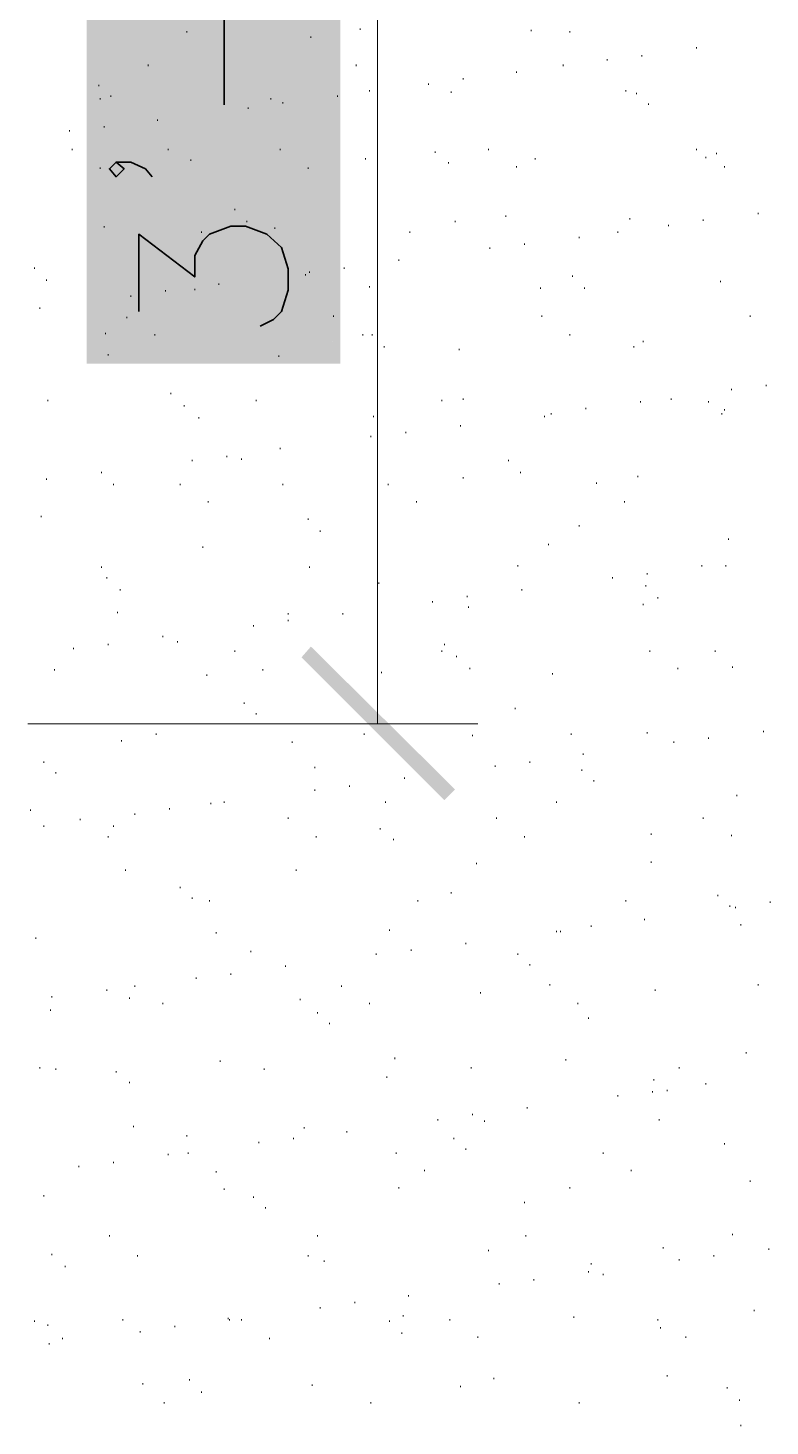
# Model space of a CAD drawing. Header units: inches. Extents: x 5 to 516, y -193 to 129.
# Drawn here: x 36.242 to 38.095, y -51.643 to -48.151 of the extents above; entities that cross this region are included whole.
import ezdxf

# ---------------------------------------------------------------- set-up
doc = ezdxf.new("R2010")
doc.units = ezdxf.units.IN
doc.header["$MEASUREMENT"] = 0
doc.layers.add('PDF4_Geometry', color=7, linetype='Continuous')
doc.layers.add('PDF4_Solid Fills', color=7, linetype='Continuous')

msp = doc.modelspace()

# ---------------------------------------------------------------- hatches: boundary and pattern name
at = {"layer": 'PDF4_Solid Fills', "transparency": 33554559}
msp.add_hatch(color=256, dxfattribs=at).paths.add_polyline_path([(37.3087494, -50.0529798), (36.9487518, -49.6963142), (36.9254185, -49.7229809), (37.2820827, -50.0796465)])

# ---------------------------------------------------------------- linework, layer by layer
at = {"layer": 'PDF4_Geometry', "lineweight": 15}
for points in [[(37.1154185, -49.5129782), (37.1154185, -46.3863113)], [(36.6387474, -48.1629821), (36.6387474, -48.1596455)], [(36.9487519, -48.1763149), (36.9487519, -48.1729783)], [(37.0720835, -48.1563157), (37.0720835, -48.1529791)], [(37.4987532, -48.1596455), (37.4987532, -48.1563157)], [(37.5954193, -48.1629821), (37.5954193, -48.1596455)], [(37.7754188, -48.2229797), (37.7754188, -48.2196499)], [(37.9120833, -48.2029805), (37.9120833, -48.1996507)], [(36.5420813, -48.2463154), (36.5420813, -48.2429789)], [(37.0620874, -48.2463154), (37.0620874, -48.2429789)], [(37.57875, -48.2463154), (37.57875, -48.2429789)], [(37.6887489, -48.2329827), (37.6887489, -48.2296461)], [(37.2420868, -48.2929802), (37.2420868, -48.2896504)], [(37.3287499, -48.2796474), (37.3287499, -48.2763108)], [(37.4620847, -48.262978), (37.4620847, -48.2596483)], [(36.4187496, -48.2963168), (36.4187496, -48.2929802)], [(36.4487518, -48.3229824), (36.4487518, -48.3196458)], [(37.0154158, -48.3229824), (37.0154158, -48.3196458)], [(37.0954193, -48.3096496), (37.0954193, -48.306313)], [(37.2987478, -48.3129794), (37.2987478, -48.3096496)], [(37.7354205, -48.3096496), (37.7354205, -48.306313)], [(37.762086, -48.316316), (37.762086, -48.3129794)], [(36.4220862, -48.3296488), (36.4220862, -48.3263122)], [(36.7920813, -48.3529778), (36.7920813, -48.349648)], [(36.8487491, -48.3296488), (36.8487491, -48.3263122)], [(36.8787513, -48.339645), (36.8787513, -48.3363152)], [(37.7920814, -48.3429816), (37.7920814, -48.339645)], [(36.5654171, -48.3829799), (36.5654171, -48.3796502)], [(36.3454192, -48.4096456), (36.3454192, -48.4063157)], [(36.4320824, -48.3996493), (36.4320824, -48.3963128)], [(36.3520856, -48.4563171), (36.3520856, -48.4529805)], [(36.5920827, -48.4563171), (36.5920827, -48.4529805)], [(36.8720849, -48.4563171), (36.8720849, -48.4529805)], [(37.2587494, -48.4629835), (37.2587494, -48.4596469)], [(37.3920841, -48.4563171), (37.3920841, -48.4529805)], [(37.9120833, -48.4563171), (37.9120833, -48.4529805)], [(37.9620847, -48.4663133), (37.9620847, -48.4629835)], [(36.6487504, -48.4829827), (36.6487504, -48.4796461)], [(37.0854163, -48.4796461), (37.0854163, -48.4763163)], [(37.2920814, -48.4896491), (37.2920814, -48.4863125)], [(37.4620847, -48.4996453), (37.4620847, -48.4963155)], [(37.5087495, -48.4796461), (37.5087495, -48.4763163)], [(37.9354191, -48.4763163), (37.9354191, -48.4729797)], [(37.9820839, -48.4996453), (37.9820839, -48.4963155)], [(36.4220862, -48.5029819), (36.4220862, -48.4996453)], [(36.9420854, -48.5029819), (36.9420854, -48.4996453)], [(36.7587494, -48.6063144), (36.7587494, -48.6029778)], [(36.7887516, -48.6363166), (36.7887516, -48.63298)], [(37.3087508, -48.6363166), (37.3087508, -48.63298)], [(37.4354191, -48.6229838), (37.4354191, -48.6196472)], [(37.7454166, -48.6296502), (37.7454166, -48.6263136)], [(37.9287527, -48.63298), (37.9287527, -48.6296502)], [(38.0654172, -48.6163174), (38.0654172, -48.6129808)], [(36.4320824, -48.6496494), (36.4320824, -48.6463128)], [(36.6754161, -48.6629821), (36.6754161, -48.6596456)], [(36.8587521, -48.6529792), (36.8587521, -48.6496494)], [(37.1954153, -48.6629821), (37.1954153, -48.6596456)], [(37.6187484, -48.676315), (37.6187484, -48.6729784)], [(37.7154145, -48.6629821), (37.7154145, -48.6596456)], [(37.8420828, -48.6463128), (37.8420828, -48.642983)], [(37.3954207, -48.7029805), (37.3954207, -48.6996507)], [(37.4820838, -48.6929775), (37.4820838, -48.6896477)], [(37.1687496, -48.7329827), (37.1687496, -48.7296461)], [(36.2587494, -48.7529819), (36.2587494, -48.7496453)], [(36.935419, -48.7696445), (36.935419, -48.7663147)], [(36.9454152, -48.7629781), (36.9454152, -48.7596483)], [(37.0320852, -48.7529819), (37.0320852, -48.7496453)], [(37.6020857, -48.7729811), (37.6020857, -48.7696445)], [(36.2887515, -48.7829841), (36.2887515, -48.7796475)], [(36.5854163, -48.8096496), (36.5854163, -48.806313)], [(36.6587534, -48.806313), (36.6587534, -48.8029833)], [(36.718751, -48.7929803), (36.718751, -48.7896505)], [(37.0954193, -48.7996466), (37.0954193, -48.7963169)], [(37.5220822, -48.8029833), (37.5220822, -48.7996466)], [(37.6320811, -48.8029833), (37.6320811, -48.7996466)], [(37.9720809, -48.7863139), (37.9720809, -48.7829841)], [(36.4987532, -48.8229824), (36.4987532, -48.8196459)], [(36.2720821, -48.8529778), (36.2720821, -48.849648)], [(36.4887501, -48.8763136), (36.4887501, -48.8729838)], [(37.0054196, -48.8729838), (37.0054196, -48.8696472)], [(37.5254188, -48.8729838), (37.5254188, -48.8696472)], [(38.0454181, -48.8729838), (38.0454181, -48.8696472)], [(36.435419, -48.916312), (36.435419, -48.9129822)], [(36.5587507, -48.9196486), (36.5587507, -48.916312)], [(37.0787499, -48.9196486), (37.0787499, -48.916312)], [(37.1020857, -48.9196486), (37.1020857, -48.916312)], [(37.5954193, -48.9196486), (37.5954193, -48.916312)], [(37.1320811, -48.9496508), (37.1320811, -48.9463142)], [(37.3187538, -48.9563172), (37.3187538, -48.9529805)], [(37.7554196, -48.9496508), (37.7554196, -48.9463142)], [(37.7787486, -48.9363112), (37.7787486, -48.9329814)], [(36.4420854, -48.9696499), (36.4420854, -48.9663133)], [(36.8687483, -48.9729797), (36.8687483, -48.9696499)], [(37.9987533, -49.0563131), (37.9987533, -49.0529833)], [(38.0854164, -49.0463169), (38.0854164, -49.0429803)], [(36.2920813, -49.0829787), (36.2920813, -49.0796488)], [(36.5987491, -49.0663161), (36.5987491, -49.0629795)], [(36.8120873, -49.0829787), (36.8120873, -49.0796488)], [(37.2754188, -49.0829787), (37.2754188, -49.0796488)], [(37.3287499, -49.0796488), (37.3287499, -49.0763123)], [(37.7720823, -49.0863153), (37.7720823, -49.0829787)], [(37.8487492, -49.0796488), (37.8487492, -49.0763123)], [(37.9420855, -49.0863153), (37.9420855, -49.0829787)], [(36.632081, -49.0963114), (36.632081, -49.0929817)], [(36.6687496, -49.1263136), (36.6687496, -49.1229838)], [(37.1054155, -49.1229838), (37.1054155, -49.1196472)], [(37.5320852, -49.1229838), (37.5320852, -49.1196472)], [(37.5487478, -49.1163174), (37.5487478, -49.1129808)], [(37.6354177, -49.1029778), (37.6354177, -49.0996481)], [(37.9754175, -49.1163174), (37.9754175, -49.1129808)], [(37.9820839, -49.1063144), (37.9820839, -49.1029778)], [(37.185419, -49.1629822), (37.185419, -49.1596456)], [(37.3220835, -49.1463128), (37.3220835, -49.142983)], [(37.0987491, -49.1729784), (37.0987491, -49.1696486)], [(36.6520871, -49.2329827), (36.6520871, -49.2296462)], [(36.7387502, -49.2229797), (36.7387502, -49.21965)], [(36.7754187, -49.2296462), (36.7754187, -49.2263163)], [(36.8720849, -49.2029806), (36.8720849, -49.1996508)], [(37.4420854, -49.2329827), (37.4420854, -49.2296462)], [(36.425416, -49.2629781), (36.425416, -49.2596483)], [(37.4720808, -49.2629781), (37.4720808, -49.2596483)], [(36.2887515, -49.2796475), (36.2887515, -49.2763109)], [(36.4554182, -49.2929803), (36.4554182, -49.2896505)], [(36.6220849, -49.2929803), (36.6220849, -49.2896505)], [(36.8787513, -49.2929803), (36.8787513, -49.2896505)], [(37.1420841, -49.2929803), (37.1420841, -49.2896505)], [(37.3287499, -49.2763109), (37.3287499, -49.2729811)], [(37.6620833, -49.2896505), (37.6620833, -49.2863139)], [(37.7654159, -49.2729811), (37.7654159, -49.2696445)], [(36.6920854, -49.3363153), (36.6920854, -49.3329787)], [(37.2120847, -49.3363153), (37.2120847, -49.3329787)], [(37.7320839, -49.3363153), (37.7320839, -49.3329787)], [(36.2754187, -49.3729839), (36.2754187, -49.3696472)], [(36.9420854, -49.3796502), (36.9420854, -49.3763136)], [(36.9720808, -49.4096456), (36.9720808, -49.4063158)], [(37.6187484, -49.3963129), (37.6187484, -49.392983)], [(37.1154185, -49.4429776), (37.1154185, -49.4396478)], [(37.5420814, -49.4429776), (37.5420814, -49.4396478)], [(37.9920869, -49.4296448), (37.9920869, -49.426315)], [(36.6787526, -49.4496508), (36.6787526, -49.4463142)], [(36.425416, -49.4996454), (36.425416, -49.4963155)], [(36.9454152, -49.4996454), (36.9454152, -49.4963155)], [(37.4654144, -49.4963155), (37.4654144, -49.492979)], [(37.9254162, -49.4963155), (37.9254162, -49.492979)], [(37.9854205, -49.4963155), (37.9854205, -49.492979)], [(36.4387488, -49.5263109), (36.4387488, -49.5229811)], [(37.1154185, -49.8896465), (37.1154185, -49.5129798)], [(37.1187483, -49.5396505), (37.1187483, -49.5363139)], [(37.7020817, -49.5263109), (37.7020817, -49.5229811)], [(37.785415, -49.5463169), (37.785415, -49.5429803)], [(37.7887516, -49.5163148), (37.7887516, -49.5129781)], [(36.4720808, -49.5563131), (36.4720808, -49.5529833)], [(37.3387529, -49.5729825), (37.3387529, -49.5696459)], [(37.4754175, -49.5563131), (37.4754175, -49.5529833)], [(37.8154172, -49.5763123), (37.8154172, -49.5729825)], [(36.4654144, -49.6129809), (36.4654144, -49.6096443)], [(36.8920841, -49.6163175), (36.8920841, -49.6129809)], [(37.0287486, -49.6163175), (37.0287486, -49.6129809)], [(37.252083, -49.5863153), (37.252083, -49.5829787)], [(37.3420828, -49.5996481), (37.3420828, -49.5963115)], [(37.7787486, -49.5929817), (37.7787486, -49.5896451)], [(36.8054141, -49.6463129), (36.8054141, -49.642983)], [(36.8920841, -49.63298), (36.8920841, -49.6296503)], [(36.5787499, -49.6729784), (36.5787499, -49.6696487)], [(36.6154185, -49.6863112), (36.6154185, -49.6829814)], [(36.3554155, -49.7029806), (36.3554155, -49.6996508)], [(36.4420854, -49.6929776), (36.4420854, -49.6896478)], [(36.7587494, -49.709647), (36.7587494, -49.7063172)], [(37.2754188, -49.709647), (37.2754188, -49.7063172)], [(37.2820852, -49.6929776), (37.2820852, -49.6896478)], [(37.3120874, -49.7229798), (37.3120874, -49.71965)], [(37.795418, -49.709647), (37.795418, -49.7063172)], [(37.9587481, -49.709647), (37.9587481, -49.7063172)], [(36.3087507, -49.7563118), (36.3087507, -49.752982)], [(36.8287499, -49.7563118), (36.8287499, -49.752982)], [(37.3454193, -49.752982), (37.3454193, -49.7496454)], [(37.8654186, -49.752982), (37.8654186, -49.7496454)], [(38.002083, -49.7496454), (38.002083, -49.7463156)], [(36.6887488, -49.7696446), (36.6887488, -49.7663148)], [(37.1254147, -49.7629782), (37.1254147, -49.7596484)], [(37.5520844, -49.7663148), (37.5520844, -49.7629782)], [(36.7820852, -49.8396451), (36.7820852, -49.8363153)], [(37.4587481, -49.8529779), (37.4587481, -49.8496481)], [(36.2420867, -49.8896465), (37.3654201, -49.8896465)], [(36.8120873, -49.8663175), (36.8120873, -49.8629809)], [(36.4754174, -49.9329815), (36.4754174, -49.9296448)], [(36.5620873, -49.9163121), (36.5620873, -49.9129822)], [(37.0820865, -49.9163121), (37.0820865, -49.9129822)], [(37.3520857, -49.9196487), (37.3520857, -49.9163121)], [(37.5987492, -49.9163121), (37.5987492, -49.9129822)], [(37.7887516, -49.9129822), (37.7887516, -49.9096457)], [(37.9420855, -49.9263151), (37.9420855, -49.9229785)], [(38.07875, -49.9096457), (38.07875, -49.9063158)], [(36.9020871, -49.9363112), (36.9020871, -49.9329815)], [(37.6287514, -49.9663134), (37.6287514, -49.9629836)], [(37.8554156, -49.9363112), (37.8554156, -49.9329815)], [(36.2820851, -49.9863126), (36.2820851, -49.9829828)], [(36.958748, -49.9996454), (36.958748, -49.9963156)], [(37.4087535, -49.9963156), (37.4087535, -49.992979)], [(37.4954166, -49.9863126), (37.4954166, -49.9829828)], [(36.3120873, -50.0129782), (36.3120873, -50.0096484)], [(37.1820825, -50.026311), (37.1820825, -50.0229812)], [(37.6254147, -50.0063118), (37.6254147, -50.002982)], [(37.6554169, -50.0329842), (37.6554169, -50.0296476)], [(36.958748, -50.0563131), (36.958748, -50.0529834)], [(37.045418, -50.046317), (37.045418, -50.0429804)], [(38.012086, -50.069646), (38.012086, -50.0663161)], [(36.2487531, -50.1063145), (36.2487531, -50.1029779)], [(36.5954193, -50.1029779), (36.5954193, -50.0996481)], [(36.6987518, -50.0896451), (36.6987518, -50.0863154)], [(36.7320838, -50.0863154), (36.7320838, -50.0829787)], [(37.1354177, -50.0863154), (37.1354177, -50.0829787)], [(37.5620874, -50.0863154), (37.5620874, -50.0829787)], [(36.3720849, -50.1296503), (36.3720849, -50.1263137)], [(36.5087494, -50.1163175), (36.5087494, -50.1129809)], [(36.8920841, -50.1263137), (36.8920841, -50.1229839)], [(37.4120833, -50.1263137), (37.4120833, -50.1229839)], [(37.9287527, -50.1263137), (37.9287527, -50.1229839)], [(36.2820851, -50.1463129), (36.2820851, -50.1429831)], [(36.4420854, -50.1729785), (36.4420854, -50.1696487)], [(36.4554182, -50.1463129), (36.4554182, -50.1429831)], [(36.9620846, -50.1729785), (36.9620846, -50.1696487)], [(37.1220849, -50.1529793), (37.1220849, -50.1496495)], [(37.4820838, -50.1729785), (37.4820838, -50.1696487)], [(37.7987478, -50.1663121), (37.7987478, -50.1629823)], [(37.9987533, -50.1696487), (37.9987533, -50.1663121)], [(37.1554169, -50.1796449), (37.1554169, -50.1763151)], [(37.3620819, -50.2396492), (37.3620819, -50.2363126)], [(37.7987478, -50.2363126), (37.7987478, -50.2329828)], [(36.4854204, -50.2563118), (36.4854204, -50.252982)], [(36.9120832, -50.2563118), (36.9120832, -50.252982)], [(36.6220849, -50.2996468), (36.6220849, -50.296317)], [(37.2987478, -50.3129796), (37.2987478, -50.3096498)], [(36.6520871, -50.3263124), (36.6520871, -50.3229825)], [(36.6954152, -50.3329788), (36.6954152, -50.3296489)], [(37.2154144, -50.3329788), (37.2154144, -50.3296489)], [(37.7354205, -50.3329788), (37.7354205, -50.3296489)], [(37.9654145, -50.319646), (37.9654145, -50.3163162)], [(37.9954167, -50.3463115), (37.9954167, -50.3429818)], [(38.0087495, -50.3496482), (38.0087495, -50.3463115)], [(38.0954194, -50.3363154), (38.0954194, -50.3329788)], [(37.7820853, -50.3796503), (37.7820853, -50.3763137)], [(36.7120846, -50.4129823), (36.7120846, -50.4096457)], [(37.1454207, -50.4063159), (37.1454207, -50.4029793)], [(37.5620874, -50.4096457), (37.5620874, -50.4063159)], [(37.5720836, -50.4096457), (37.5720836, -50.4063159)], [(37.6487505, -50.3963129), (37.6487505, -50.3929831)], [(38.0220823, -50.3929831), (38.0220823, -50.3896465)], [(36.2620859, -50.4263151), (36.2620859, -50.4229785)], [(37.1987519, -50.4563173), (37.1987519, -50.4529807)], [(37.3354163, -50.4396479), (37.3354163, -50.4363113)], [(36.7987477, -50.4596471), (36.7987477, -50.4563173)], [(37.1120819, -50.4663134), (37.1120819, -50.4629837)], [(37.4654144, -50.4663134), (37.4654144, -50.4629837)], [(36.6620832, -50.526311), (36.6620832, -50.5229812)], [(36.7487532, -50.5163148), (36.7487532, -50.5129782)], [(36.8854177, -50.4963156), (36.8854177, -50.4929791)], [(37.4954166, -50.4929791), (37.4954166, -50.4896492)], [(36.4387488, -50.5563132), (36.4387488, -50.5529834)], [(36.5087494, -50.546317), (36.5087494, -50.5429804)], [(37.0254187, -50.546317), (37.0254187, -50.5429804)], [(37.545418, -50.5429804), (37.545418, -50.5396506)], [(37.8087508, -50.5563132), (37.8087508, -50.5529834)], [(38.0654172, -50.5429804), (38.0654172, -50.5396506)], [(36.3020843, -50.5729826), (36.3020843, -50.569646)], [(36.4954165, -50.5763124), (36.4954165, -50.5729826)], [(36.5787499, -50.5896452), (36.5787499, -50.5863154)], [(36.9220862, -50.579649), (36.9220862, -50.5763124)], [(37.0954193, -50.5896452), (37.0954193, -50.5863154)], [(37.3720849, -50.5629796), (37.3720849, -50.5596498)], [(37.6154186, -50.5896452), (37.6154186, -50.5863154)], [(36.2987477, -50.6063146), (36.2987477, -50.602978)], [(36.9654144, -50.612981), (36.9654144, -50.6096443)], [(37.6420841, -50.6263137), (37.6420841, -50.622984)], [(36.9954166, -50.6396465), (36.9954166, -50.6363167)], [(36.7220808, -50.7329829), (36.7220808, -50.7296463)], [(37.1587535, -50.7263165), (37.1587535, -50.7229799)], [(37.5854163, -50.7296463), (37.5854163, -50.7263165)], [(38.0354151, -50.7129837), (38.0354151, -50.7096471)], [(36.2720821, -50.7496455), (36.2720821, -50.7463156)], [(36.3120873, -50.7529821), (36.3120873, -50.7496455)], [(36.4620846, -50.7596485), (36.4620846, -50.7563119)], [(36.8320865, -50.7529821), (36.8320865, -50.7496455)], [(37.3487492, -50.7496455), (37.3487492, -50.7463156)], [(37.8687484, -50.7496455), (37.8687484, -50.7463156)], [(36.4954165, -50.786314), (36.4954165, -50.7829842)], [(37.1387475, -50.7729812), (37.1387475, -50.7696446)], [(37.8054142, -50.7796476), (37.8054142, -50.776311)], [(37.838753, -50.8063132), (37.838753, -50.8029834)], [(37.9354191, -50.7896506), (37.9354191, -50.786314)], [(37.7154145, -50.819646), (37.7154145, -50.8163162)], [(37.8020844, -50.8096498), (37.8020844, -50.8063132)], [(37.3520857, -50.8663176), (37.3520857, -50.862981)], [(37.4887502, -50.8496482), (37.4887502, -50.8463116)], [(36.5054195, -50.896313), (36.5054195, -50.8929831)], [(36.9320825, -50.8996495), (36.9320825, -50.896313)], [(37.0387516, -50.9096458), (37.0387516, -50.9063159)], [(37.2654158, -50.8796504), (37.2654158, -50.8763138)], [(37.3820811, -50.8829801), (37.3820811, -50.8796504)], [(37.8187538, -50.8796504), (37.8187538, -50.8763138)], [(36.6387474, -50.9196488), (36.6387474, -50.9163121)], [(36.8187537, -50.9363113), (36.8187537, -50.9329815)], [(36.9054168, -50.9263151), (36.9054168, -50.9229785)], [(37.3054142, -50.9263151), (37.3054142, -50.9229785)], [(37.9820839, -50.9396479), (37.9820839, -50.9363113)], [(36.5920827, -50.9663135), (36.5920827, -50.9629837)], [(36.6420841, -50.9629837), (36.6420841, -50.9596471)], [(37.1620833, -50.9629837), (37.1620833, -50.9596471)], [(37.3354163, -50.9529807), (37.3354163, -50.9496509)], [(37.6787527, -50.9629837), (37.6787527, -50.9596471)], [(36.3687483, -50.9963157), (36.3687483, -50.9929791)], [(36.4554182, -50.9863127), (36.4554182, -50.9829829)], [(36.7120846, -51.0096485), (36.7120846, -51.0063119)], [(37.2320838, -51.0063119), (37.2320838, -51.0029821)], [(37.7487533, -51.0063119), (37.7487533, -51.0029821)], [(37.1687496, -51.0496468), (37.1687496, -51.046317)], [(37.5954193, -51.0496468), (37.5954193, -51.046317)], [(38.0454181, -51.0329843), (38.0454181, -51.0296477)], [(36.2820851, -51.069646), (36.2820851, -51.0663162)], [(36.7320838, -51.0529834), (36.7320838, -51.0496468)], [(36.8054141, -51.0729826), (36.8054141, -51.069646)], [(37.4820838, -51.0863154), (37.4820838, -51.0829788)], [(36.8354163, -51.0996482), (36.8354163, -51.0963116)], [(36.4454152, -51.1696488), (36.4454152, -51.1663122)], [(36.9654144, -51.1696488), (36.9654144, -51.1663122)], [(37.4854205, -51.1696488), (37.4854205, -51.1663122)], [(38.002083, -51.1663122), (38.002083, -51.1629823)], [(36.3020843, -51.2163135), (36.3020843, -51.2129837)], [(36.5154158, -51.2196501), (36.5154158, -51.2163135)], [(36.9420854, -51.2196501), (36.9420854, -51.2163135)], [(37.3920841, -51.2063173), (37.3920841, -51.2029807)], [(37.82875, -51.1996509), (37.82875, -51.1963143)], [(37.9554183, -51.2196501), (37.9554183, -51.2163135)], [(38.0920828, -51.2029807), (38.0920828, -51.1996509)], [(36.3354162, -51.2463157), (36.3354162, -51.2429791)], [(36.9820838, -51.2329829), (36.9820838, -51.2296463)], [(37.6420841, -51.2596485), (37.6420841, -51.2563119)], [(37.6487505, -51.2396493), (37.6487505, -51.2363127)], [(37.8687484, -51.2296463), (37.8687484, -51.2263165)], [(37.4187497, -51.2896507), (37.4187497, -51.2863141)], [(37.5054196, -51.2796477), (37.5054196, -51.2763111)], [(37.6787527, -51.2663149), (37.6787527, -51.2629783)], [(37.1920854, -51.3196461), (37.1920854, -51.3163162)], [(36.9720808, -51.3496482), (36.9720808, -51.3463116)], [(37.0587508, -51.3363155), (37.0587508, -51.3329788)], [(38.0554142, -51.3563146), (38.0554142, -51.352978)], [(36.2587494, -51.3829802), (36.2587494, -51.3796504)], [(36.2920813, -51.3929832), (36.2920813, -51.3896466)], [(36.478754, -51.3796504), (36.478754, -51.3763138)], [(36.608752, -51.396313), (36.608752, -51.3929832)], [(36.7420868, -51.3763138), (36.7420868, -51.372984)], [(36.7454166, -51.3796504), (36.7454166, -51.3763138)], [(36.7754187, -51.3796504), (36.7754187, -51.3763138)], [(37.1454207, -51.3829802), (37.1454207, -51.3796504)], [(37.1787526, -51.3696474), (37.1787526, -51.3663176)], [(37.295418, -51.3796504), (37.295418, -51.3763138)], [(37.6054156, -51.372984), (37.6054156, -51.3696474)], [(37.8154172, -51.3796504), (37.8154172, -51.3763138)], [(37.8220836, -51.3996496), (37.8220836, -51.396313)], [(36.3287499, -51.4263152), (36.3287499, -51.4229786)], [(36.5220822, -51.4096458), (36.5220822, -51.406316)], [(36.8454193, -51.4263152), (36.8454193, -51.4229786)], [(37.1754161, -51.4129824), (37.1754161, -51.4096458)], [(37.3654186, -51.4229786), (37.3654186, -51.4196488)], [(37.8854178, -51.4229786), (37.8854178, -51.4196488)], [(36.2954179, -51.439648), (36.2954179, -51.4363114)], [(36.5287485, -51.5396507), (36.5287485, -51.5363141)], [(36.6454207, -51.5296477), (36.6454207, -51.5263111)], [(37.4054169, -51.5263111), (37.4054169, -51.5229813)], [(37.838753, -51.5196447), (37.838753, -51.5163149)], [(36.6754161, -51.5596499), (36.6754161, -51.5563133)], [(36.9520816, -51.5429805), (36.9520816, -51.5396507)], [(37.3220835, -51.5463171), (37.3220835, -51.5429805)], [(37.9887503, -51.5496469), (37.9887503, -51.5463171)], [(36.5820865, -51.5863155), (36.5820865, -51.5829789)], [(37.0987491, -51.5863155), (37.0987491, -51.5829789)], [(37.6187484, -51.5863155), (37.6187484, -51.5829789)], [(38.0187524, -51.579649), (38.0187524, -51.5763125)], [(38.0220823, -51.6429832), (38.0220823, -51.6396466)]]:
    msp.add_lwpolyline(points, dxfattribs=at)
at = {"layer": 'PDF4_Geometry', "lineweight": 35}
for points in [[(36.7320838, -48.3429816), (36.7320838, -48.0229816)], [(36.4620846, -48.4863125), (36.4820846, -48.5029792), (36.4620846, -48.5229792), (36.4454179, -48.5029792), (36.4620846, -48.4863125), (36.4987512, -48.4863125), (36.5354179, -48.5029792), (36.5520846, -48.5229792)], [(36.5187523, -48.8596442), (36.5187523, -48.6663109), (36.6587523, -48.7729776), (36.6587523, -48.7196442), (36.6787523, -48.6829775), (36.695419, -48.6663109), (36.7487524, -48.6463109), (36.785419, -48.6463109), (36.8387524, -48.6663109), (36.875419, -48.6996442), (36.8920857, -48.7529775), (36.8920857, -48.8063109), (36.875419, -48.8596442), (36.855419, -48.8796442), (36.8220857, -48.8963109)]]:
    msp.add_lwpolyline(points, dxfattribs=at)
at = {"layer": 'PDF4_Solid Fills', "color": 7, "lineweight": 15, "true_color": 0xffffff, "transparency": 33554559}
for points in [[(36.3887474, -48.9896491), (37.0220808, -48.9896491), (36.3887474, -47.2863156)], [(37.0220822, -48.9896491), (36.3887488, -47.2863156), (37.0220822, -47.2863156)]]:
    msp.add_solid(points, dxfattribs=at)

doc.saveas('drawing.dxf')
